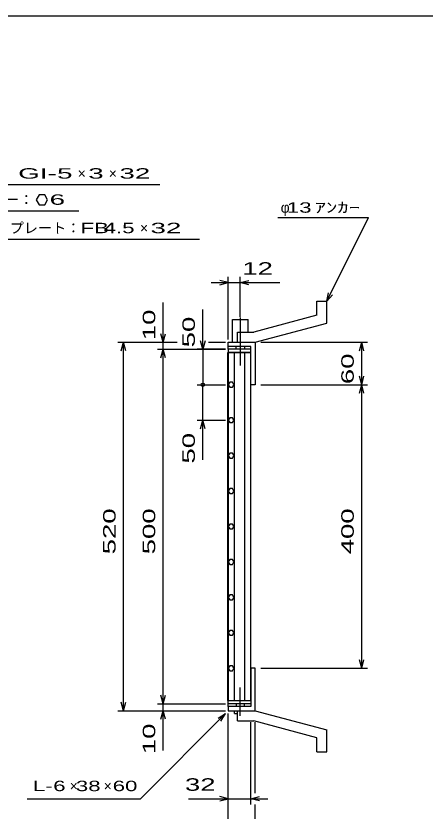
# Model space of a CAD drawing. Units: millimetres, scale not verified. Extents: x -1456 to 1385, y -1026 to 843.
# Drawn here: x -508 to 70, y -279 to 843 of the extents above; entities that cross this region are included whole.
import ezdxf
from ezdxf.enums import TextEntityAlignment as Align

# ---------------------------------------------------------------- set-up
doc = ezdxf.new("R2010")
doc.units = ezdxf.units.MM
doc.header["$LTSCALE"] = 8
doc.linetypes.add('LONG_DASHED_DOTTED', pattern=[15.25, 12, -1.5, 0.25, -1.5])
for name, color, linetype, lineweight in [('0_2', 150, 'Continuous', 25), ('16', 3, 'Continuous', 25), ('19', 6, 'Continuous', 25), ('22', 4, 'Continuous', 25)]:
    doc.layers.add(name, color=color, linetype=linetype, lineweight=lineweight)
doc.styles.add('ベクトル', font='')
doc.styles.get('ベクトル').set_extended_font_data('ベクトル')

msp = doc.modelspace()

# ---------------------------------------------------------------- linework, layer by layer
at = {"layer": '0_2'}
msp.add_line((-1383.2, 842.8), (1384.8, 842.8), dxfattribs=at)
at = {"layer": '16'}
for p, q in [((-176, 372.5), (-208, 372.5)), ((-208, 372.5), (-208, 368)), ((-176, 368), (-176, 372.5)), ((-208.7, -123), (-208.7, 368)), ((-208.7, 368), (-208, 368)), ((-208, 368), (-176, 368)), ((-208, 368), (-208, -123)), ((-176, 368), (-208, 368)), ((-199.5, 368), (-199.5, -123)), ((-184.5, -123), (-184.5, 368)), ((-176, -123), (-176, 368)), ((-206.024, 325.95), (-208, 322.472)), ((-202.024, 325.978), (-206.024, 325.95)), ((-200, 322.5), (-202.024, 325.978)), ((-208, 322.472), (-205.976, 319.022)), ((-205.976, 319.022), (-201.976, 319.05)), ((-201.976, 319.05), (-200, 322.528)), ((-206.024, 275.95), (-208, 272.472)), ((-208, 272.472), (-205.976, 269.022)), ((-202.024, 275.978), (-206.024, 275.95)), ((-200, 272.5), (-202.024, 275.978)), ((-201.976, 269.05), (-200, 272.528)), ((-205.976, 269.022), (-201.976, 269.05)), ((-206.024, 225.95), (-208, 222.472)), ((-202.024, 225.978), (-206.024, 225.95)), ((-200, 222.5), (-202.024, 225.978)), ((-208, 222.472), (-205.976, 219.022)), ((-205.976, 219.022), (-201.976, 219.05)), ((-201.976, 219.05), (-200, 222.528)), ((-206.024, 175.95), (-208, 172.472)), ((-208, 172.472), (-205.976, 169.022)), ((-202.024, 175.978), (-206.024, 175.95)), ((-205.976, 169.022), (-201.976, 169.05)), ((-200, 172.5), (-202.024, 175.978)), ((-201.976, 169.05), (-200, 172.528)), ((-206.024, 125.95), (-208, 122.472)), ((-202.024, 125.978), (-206.024, 125.95)), ((-200, 122.5), (-202.024, 125.978)), ((-208, 122.472), (-205.976, 119.022)), ((-205.976, 119.022), (-201.976, 119.05)), ((-201.976, 119.05), (-200, 122.528)), ((-206.024, 75.95), (-208, 72.472)), ((-208, 72.472), (-205.976, 69.022)), ((-202.024, 75.978), (-206.024, 75.95)), ((-205.976, 69.022), (-201.976, 69.05)), ((-200, 72.5), (-202.024, 75.978)), ((-201.976, 69.05), (-200, 72.528)), ((-206.024, 25.95), (-208, 22.472)), ((-208, 22.472), (-205.976, 19.022)), ((-202.024, 25.978), (-206.024, 25.95)), ((-200, 22.5), (-202.024, 25.978)), ((-201.976, 19.05), (-200, 22.528)), ((-205.976, 19.022), (-201.976, 19.05)), ((-206.024, -24.05), (-208, -27.528)), ((-208, -27.528), (-205.976, -30.978)), ((-202.024, -24.022), (-206.024, -24.05)), ((-205.976, -30.978), (-201.976, -30.95)), ((-200, -27.5), (-202.024, -24.022)), ((-201.976, -30.95), (-200, -27.472)), ((-206.024, -74.05), (-208, -77.528)), ((-208, -77.528), (-205.976, -80.978)), ((-202.024, -74.022), (-206.024, -74.05)), ((-200, -77.5), (-202.024, -74.022)), ((-201.976, -80.95), (-200, -77.472)), ((-205.976, -80.978), (-201.976, -80.95)), ((-208, -123), (-208.7, -123)), ((-208, -123), (-176, -123)), ((-208, -127.5), (-208, -123)), ((-208, -123), (-176, -123)), ((-176, -123), (-176, -127.5)), ((-176, -127.5), (-208, -127.5))]:
    msp.add_line(p, q, dxfattribs=at)
at = {"layer": '19'}
for p, q in [((-83, 440.5), (-69, 440.5)), ((-83, 420.5), (-83, 440.5)), ((-69, 409.5), (-69, 440.5)), ((-83, 420.5), (-172, 396.5)), ((-202, 382.5), (-202, 414.5)), ((-202, 414.5), (-180, 414.5)), ((-180, 396.5), (-180, 414.5)), ((-170, 382.5), (-69, 409.5)), ((-195, 396.5), (-172, 396.5)), ((-195, 382.5), (-195, 396.5)), ((-208, 372.5), (-208, 382.5)), ((-208, 376.5), (-208, 382.5)), ((-208, 382.5), (-171, 382.5)), ((-195, 382.5), (-170, 382.5)), ((-171, 382.5), (-170, 381.5)), ((-170, 381.5), (-170, 322.5)), ((-176, 376.5), (-208, 376.5)), ((-197, 372.5), (-197, 376.5)), ((-185, 376.5), (-185, 372.5)), ((-176, 322.5), (-176, 376.5)), ((-170, 322.5), (-176, 322.5)), ((-170, -77.5), (-176, -77.5)), ((-176, -77.5), (-176, -131.5)), ((-170, -136.5), (-170, -77.5)), ((-208, -131.5), (-208, -121.5)), ((-208, -131.5), (-208, -137.5)), ((-176, -131.5), (-208, -131.5)), ((-197, -127.5), (-197, -131.5)), ((-185, -131.5), (-185, -127.5)), ((-208, -137.5), (-171, -137.5)), ((-199, -141.5), (-199, -137.5)), ((-199, -141.5), (-195, -141.5)), ((-195, -137.5), (-170, -137.5)), ((-195, -151.5), (-195, -137.5)), ((-171, -137.5), (-170, -136.5)), ((-170, -137.5), (-69, -164.5)), ((-195, -151.5), (-172, -151.5)), ((-83, -175.5), (-172, -151.5)), ((-69, -195.5), (-69, -164.5)), ((-83, -195.5), (-83, -175.5)), ((-83, -195.5), (-69, -195.5))]:
    msp.add_line(p, q, dxfattribs=at)
at = {"layer": '19', "linetype": 'LONG_DASHED_DOTTED'}
for p, q in [((-191, 417.5), (-191, 349.5)), ((-191, -144.5), (-191, -104.5))]:
    msp.add_line(p, q, dxfattribs=at)
at = {"layer": '22'}
for p, q in [((-672.75, 605), (-304.75, 605)), ((-475.25, 590.212), (-479.25, 583.284)), ((-467.25, 590.212), (-475.25, 590.212)), ((-463.25, 583.2), (-467.25, 590.212)), ((-479.25, 583.284), (-475.25, 576.356)), ((-475.25, 576.356), (-467.25, 576.356)), ((-467.25, 576.356), (-463.25, 583.284)), ((-631.25, 568), (-419.25, 568)), ((-138, 558.5), (-10, 558.5)), ((-69, 440.5), (-10, 558.5)), ((-584.75, 528), (-248.75, 528)), ((-208, 386.5), (-208, 474.5)), ((-191, 418.496), (-191, 474.5)), ((-232, 466.5), (-208, 466.5)), ((-208, 466.5), (-220, 469.7)), ((-220, 463.3), (-208, 466.5)), ((-208, 466.5), (-191, 466.5)), ((-191, 466.5), (-179, 469.7)), ((-179, 463.3), (-191, 466.5)), ((-191, 466.5), (-135, 466.5)), ((-69, 440.5), (-66.6, 452.18)), ((-69, 440.5), (-61, 449.3)), ((-300, 382.5), (-300, 438.5)), ((-244, 372.5), (-244, 428.5)), ((-300, 382.5), (-303.2, 394.5)), ((-300, 382.5), (-296.8, 394.5)), ((-364, 382.5), (-280, 382.5)), ((-359.2, 370.5), (-356, 382.5)), ((-352.8, 370.5), (-356, 382.5)), ((-356, -137.5), (-356, 382.5)), ((-308, 382.5), (-280, 382.5)), ((-300, 372.5), (-300, 382.5)), ((-244, 372.5), (-247.2, 384.5)), ((-240.8, 384.5), (-244, 372.5)), ((-236, 382.5), (-212, 382.5)), ((-236, 382.5), (-212, 382.5)), ((-162, 382.5), (-11.6, 382.5)), ((-22.8, 370.5), (-19.6, 382.5)), ((-16.4, 370.5), (-19.6, 382.5)), ((-19.6, 322.5), (-19.6, 382.5)), ((-308, 372.5), (-212, 372.5)), ((-303.2, 360.5), (-300, 372.5)), ((-296.8, 360.5), (-300, 372.5)), ((-300, -127.5), (-300, 372.5)), ((-212, 372.5), (-252, 372.5)), ((-244, 372.5), (-244, 322.5)), ((-19.6, 322.5), (-22.8, 334.5)), ((-19.6, 322.5), (-16.4, 334.5)), ((-252, 322.5), (-212, 322.5)), ((-244, 272.5), (-244, 322.5)), ((-162, 322.5), (-11.6, 322.5)), ((-22.8, 310.5), (-19.6, 322.5)), ((-16.4, 310.5), (-19.6, 322.5)), ((-19.6, -77.5), (-19.6, 322.5)), ((-252, 272.5), (-212, 272.5)), ((-247.2, 260.5), (-244, 272.5)), ((-240.8, 260.5), (-244, 272.5)), ((-244, 216.5), (-244, 272.5)), ((-19.6, -77.5), (-22.8, -65.5)), ((-19.6, -77.5), (-16.4, -65.5)), ((-162, -77.5), (-11.6, -77.5)), ((-300, -127.5), (-303.2, -115.5)), ((-300, -127.5), (-296.8, -115.5)), ((-356, -137.5), (-359.2, -125.5)), ((-356, -137.5), (-352.8, -125.5)), ((-308, -127.5), (-212, -127.5)), ((-300, -137.5), (-300, -127.5)), ((-364, -137.5), (-212, -137.5)), ((-332, -261.5), (-212, -141.5)), ((-308, -137.5), (-212, -137.5)), ((-303.2, -149.5), (-300, -137.5)), ((-296.8, -149.5), (-300, -137.5)), ((-300, -193.5), (-300, -137.5)), ((-222.4, -147.9), (-212, -141.5)), ((-218.4, -151.9), (-212, -141.5)), ((-208, -269.5), (-208, -141.5)), ((-208, -325.5), (-208, -141.5)), ((-176, -269.5), (-176, -153.696)), ((-170, -253.5), (-170, -153.696)), ((-492, -261.5), (-332, -261.5)), ((-264, -261.5), (-208, -261.5)), ((-208, -261.5), (-220, -258.3)), ((-220, -264.7), (-208, -261.5)), ((-208, -261.5), (-176, -261.5)), ((-176, -261.5), (-164, -258.3)), ((-164, -264.7), (-176, -261.5)), ((-176, -261.5), (-152, -261.5)), ((-170, -325.5), (-170, -269.5))]:
    msp.add_line(p, q, dxfattribs=at)
msp.add_circle((-244, 322.5), 2.4, dxfattribs=at)

# ---------------------------------------------------------------- texts
at = {"layer": '22', "color": 2, "style": 'ベクトル'}
for s, height, width, p in [('GI-', 14.66, 2, (-504.75, 620.6)), (' 5 ', 14.66, 2, (-460.75, 620.6)), (' 3 ', 14.66, 2, (-416.75, 620.6)), (' 32 ', 14.66, 2, (-372.75, 620.6)), (' 6 ', 14.66, 2, (-471.25, 583.684)), (' 13 ', 14.66, 1.6, (-134, 572.5)), ('ｱﾝｶｰ', 14.66, 1.6, (-86, 572.5)), ('FB', 14.66, 1.6, (-416.75, 543.6)), (' 4.5 ', 14.66, 1.6, (-392.75, 543.6)), (' 32 ', 14.66, 2, (-328.75, 543.6)), (' 12 ', 17.6, 1.65, (-199, 486.5)), (' 32 ', 17.6, 1.65, (-280, -241.5)), ('L-', 14.66, 1.6, (-484, -243.5)), (' 6 ', 14.66, 1.6, (-464, -243.5)), (' 38 ', 14.66, 1.6, (-432, -243.5)), (' 60 ', 14.66, 1.6, (-380, -243.5))]:
    msp.add_text(s, height=height, dxfattribs=dict(at, width=width)).set_placement(p, align=Align.MIDDLE_LEFT)
for s, p in [('×', (-420.75, 620.6)), ('×', (-376.75, 620.6)), ('ツイストバー：', (-623.25, 583.6)), ('φ', (-134, 572.5)), ('エンドプレート：', (-576.75, 543.6)), ('×', (-332.75, 543.6)), ('×', (-432, -243.5)), ('×', (-384, -243.5))]:
    msp.add_text(s, height=14.66, dxfattribs=at).set_placement(p, align=Align.MIDDLE_LEFT)
at = {"layer": '22', "color": 2, "style": 'ベクトル', "width": 1.65}
for s, p in [(' 10 ', (-320, 374.5)), (' 50 ', (-264, 364.5)), (' 60 ', (-39.6, 312.5)), (' 50 ', (-264, 200.5)), (' 520 ', (-376, 72.5)), (' 500 ', (-320, 72.5)), (' 400 ', (-39.6, 72.5)), (' 10 ', (-320, -209.5))]:
    msp.add_text(s, height=17.6, rotation=90, dxfattribs=at).set_placement(p, align=Align.MIDDLE_LEFT)

doc.saveas('drawing.dxf')
